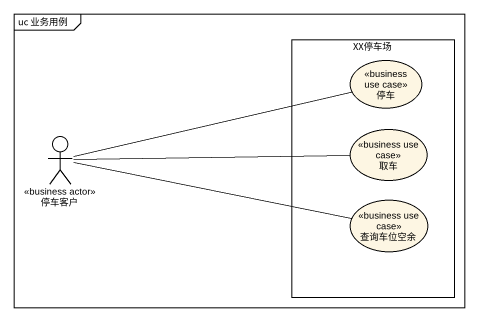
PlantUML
@startuml
mainframe uc 业务用例
rectangle XX停车场 {
  usecase 停车 <<business use case>>
  usecase 取车 <<business use case>>
  usecase 查询车位空余 <<business use case>>
}
actor 停车客户 <<business actor>>
停车客户 -right- 停车
停车客户 -right- 取车
停车客户 -right- 查询车位空余
@enduml
